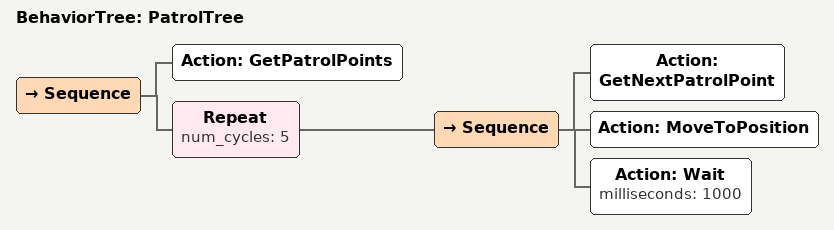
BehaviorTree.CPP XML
<?xml version="1.0" encoding="UTF-8"?>
<root main_tree_to_execute="PatrolTree">
    <BehaviorTree ID="PatrolTree">
        <Sequence>
            <Action ID="GetPatrolPoints"/>
            <Repeat num_cycles="5">
                <Sequence>
                    <Action ID="GetNextPatrolPoint"/>
                    <Action ID="MoveToPosition"/>
                    <Action ID="Wait" milliseconds="1000"/>
                </Sequence>
            </Repeat>
        </Sequence>
    </BehaviorTree>
</root>
